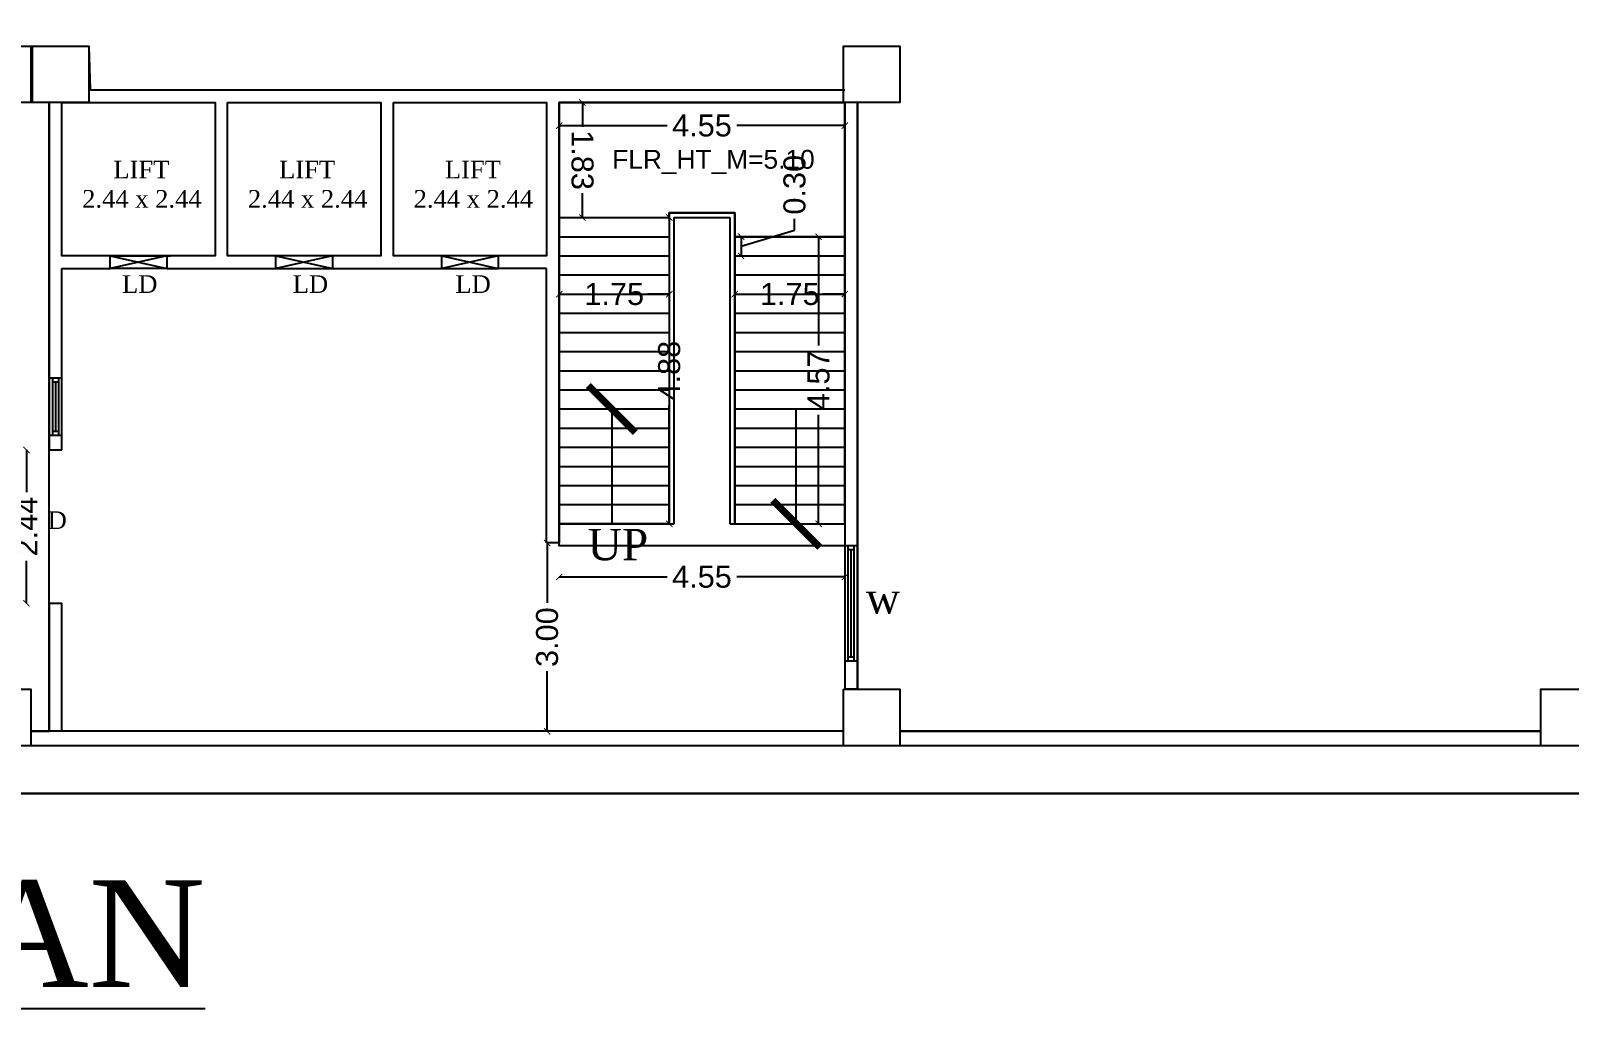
# Model space of a CAD drawing. Header units: metres. Extents: x 3229 to 14086, y -2906 to 1156.
# Drawn here: x 13756.39 to 13780.9, y -2721.45 to -2705.82 of the extents above; entities that cross this region are included whole.
import ezdxf

# ---------------------------------------------------------------- set-up
doc = ezdxf.new("R2010")
doc.units = ezdxf.units.M
doc.header["$MEASUREMENT"] = 0
for name, color, linetype in [('BLK_1_FLR_1_BLT_UP_AREA', 18, 'Continuous'), ('BLK_1_FLR_1_CARPET_AREA', 18, 'Continuous'), ('BLK_1_FLR_1_EXIT_WIDTH_DOOR', 2, 'Continuous'), ('BLK_1_FLR_1_EXIT_WIDTH_STAIR', 1, 'Continuous'), ('BLK_1_FLR_1_LIFT_4', 30, 'Continuous'), ('BLK_1_FLR_1_LIFT_5', 30, 'Continuous'), ('BLK_1_FLR_1_LIFT_6', 30, 'Continuous'), ('BLK_1_FLR_1_STAIR_3', 1, 'Continuous'), ('BLK_1_FLR_1_STAIR_3_FLIGHT_1', 7, 'Continuous'), ('BLK_1_FLR_1_STAIR_3_LANDING_1', 7, 'Continuous')]:
    doc.layers.add(name, color=color, linetype=linetype)
doc.styles.add('arial', font='arial.ttf', dxfattribs={"height": 0.35})
doc.styles.get("Standard").update_dxf_attribs({"font": 'arial.ttf'})
doc.styles.add('TIMES NEW ROMAN', font='times.ttf')
doc.dimstyles.get("Standard").update_dxf_attribs({"dimtxt": 0.3, "dimasz": 0.2, "dimexe": 0.1, "dimexo": 0.3, "dimgap": 0.09, "dimtad": 1, "dimzin": 0, "dimdsep": 46, "dimtxsty": 'Standard', "dimblk": 'ARCHTICK', "dimcen": 0.09, "dimdle": 0.1, "dimadec": 0, "dimazin": 0, "dimtfac": 1, "dimtofl": 0, "dimtmove": 2, "dimatfit": 0, "dimldrblk": 'ARCHTICK', "dimfxl": 0, "dimtolj": 1, "dimtzin": 0, "dimarcsym": 0})
doc.dimstyles.new('Standard3', dxfattribs={"dimtxt": 0.35, "dimasz": 0.1, "dimexe": 0.18, "dimexo": 0.0625, "dimgap": 0.09, "dimtad": 0, "dimzin": 0, "dimdsep": 46, "dimtxsty": 'arial', "dimblk": 'ARCHTICK', "dimcen": 0.09, "dimse1": 1, "dimse2": 1, "dimadec": 0, "dimazin": 0, "dimtfac": 1, "dimtofl": 0, "dimtmove": 1, "dimatfit": 3, "dimfxl": 0, "dimtolj": 1, "dimtzin": 0, "dimarcsym": 0})

# ---------------------------------------------------------------- blocks, each defined once
blk = doc.blocks.new('_ArchTick')
at = {"color": 0, "linetype": 'ByBlock', "const_width": 0.15}
blk.add_lwpolyline([(-0.5, -0.5), (0.5, 0.5)], dxfattribs=at)
blk = doc.blocks.new('*D15')
at = {"color": 0, "lineweight": -2}
for p, q in [((13767.71, -2709.251), (13768.561, -2708.995)), ((13768.561, -2708.995), (13768.561, -2708.815)), ((13767.71, -2709.098), (13767.71, -2709.403))]:
    blk.add_line(p, q, dxfattribs=at)
at = {"layer": 'DefPoints', "color": 0}
for p in [(13767.608, -2709.098), (13767.608, -2709.403), (13767.71, -2709.403)]:
    blk.add_point(p, dxfattribs=at)
at = {"color": 0, "lineweight": -2, "xscale": 0.1, "yscale": 0.1, "zscale": 0.1}
for p, rotation in [((13767.71, -2709.098), 90), ((13767.71, -2709.403), 270)]:
    blk.add_blockref('_ArchTick', p, dxfattribs=dict(at, rotation=rotation))
at = {"color": 0, "insert": (13768.561, -2708.271), "char_height": 0.35, "attachment_point": 5, "rotation": 90, "style": 'arial'}
blk.add_mtext('\\A1;0.30', dxfattribs=at)
blk = doc.blocks.new('*D102')
at = {"layer": 'BLK_1_FLR_1_STAIR_3_FLIGHT_1', "color": 0, "lineweight": -2}
for p, q in [((13764.812, -2710.013), (13765.159, -2710.013)), ((13766.565, -2710.013), (13766.218, -2710.013))]:
    blk.add_line(p, q, dxfattribs=at)
at = {"layer": 'DefPoints', "color": 0}
for p in [(13764.812, -2710.013), (13764.812, -2710.013), (13766.565, -2710.013)]:
    blk.add_point(p, dxfattribs=at)
at = {"layer": 'BLK_1_FLR_1_STAIR_3_FLIGHT_1', "color": 0, "lineweight": -2, "xscale": 0.1, "yscale": 0.1, "zscale": 0.1, "rotation": 180}
blk.add_blockref('_ArchTick', (13764.812, -2710.013), dxfattribs=at)
at = {"layer": 'BLK_1_FLR_1_STAIR_3_FLIGHT_1', "color": 0, "lineweight": -2, "xscale": 0.1, "yscale": 0.1, "zscale": 0.1}
blk.add_blockref('_ArchTick', (13766.565, -2710.013), dxfattribs=at)
at = {"layer": 'BLK_1_FLR_1_STAIR_3_FLIGHT_1', "color": 0, "insert": (13765.688, -2710.013), "char_height": 0.35, "attachment_point": 5, "style": 'arial'}
blk.add_mtext('\\A1;1.75', dxfattribs=at)
blk = doc.blocks.new('*D103')
at = {"layer": 'BLK_1_FLR_1_STAIR_3_FLIGHT_1', "color": 0, "lineweight": -2}
for p, q in [((13767.608, -2710.013), (13767.956, -2710.013)), ((13769.362, -2710.013), (13769.014, -2710.013))]:
    blk.add_line(p, q, dxfattribs=at)
at = {"layer": 'DefPoints', "color": 0}
for p in [(13767.608, -2710.013), (13767.608, -2710.013), (13769.362, -2710.013)]:
    blk.add_point(p, dxfattribs=at)
at = {"layer": 'BLK_1_FLR_1_STAIR_3_FLIGHT_1', "color": 0, "lineweight": -2, "xscale": 0.1, "yscale": 0.1, "zscale": 0.1}
for p, rotation in [((13767.608, -2710.013), 180.0000000076066), ((13769.362, -2710.013), 7.606795200000002e-09)]:
    blk.add_blockref('_ArchTick', p, dxfattribs=dict(at, rotation=rotation))
at = {"layer": 'BLK_1_FLR_1_STAIR_3_FLIGHT_1', "color": 0, "insert": (13768.485, -2710.013), "char_height": 0.35, "attachment_point": 5, "rotation": 0, "style": 'arial'}
blk.add_mtext('\\A1;1.75', dxfattribs=at)
blk = doc.blocks.new('*D104')
at = {"layer": 'BLK_1_FLR_1_STAIR_3_FLIGHT_1', "color": 0, "lineweight": -2}
for p, q in [((13768.944, -2709.098), (13768.944, -2710.833)), ((13768.944, -2713.671), (13768.944, -2711.936))]:
    blk.add_line(p, q, dxfattribs=at)
at = {"layer": 'DefPoints', "color": 0}
for p in [(13769.362, -2709.098), (13768.944, -2713.671), (13769.362, -2713.671)]:
    blk.add_point(p, dxfattribs=at)
at = {"layer": 'BLK_1_FLR_1_STAIR_3_FLIGHT_1', "color": 0, "lineweight": -2, "xscale": 0.1, "yscale": 0.1, "zscale": 0.1}
for p, rotation in [((13768.944, -2709.098), 90), ((13768.944, -2713.671), 270)]:
    blk.add_blockref('_ArchTick', p, dxfattribs=dict(at, rotation=rotation))
at = {"layer": 'BLK_1_FLR_1_STAIR_3_FLIGHT_1', "color": 0, "insert": (13768.944, -2711.385), "char_height": 0.35, "attachment_point": 5, "rotation": 90, "style": 'arial'}
blk.add_mtext('\\A1;4.57', dxfattribs=at)
blk = doc.blocks.new('*D105')
at = {"layer": 'BLK_1_FLR_1_STAIR_3_FLIGHT_1', "color": 0, "lineweight": -2}
for p, q in [((13766.565, -2708.793), (13766.565, -2710.68)), ((13766.565, -2713.671), (13766.565, -2711.784))]:
    blk.add_line(p, q, dxfattribs=at)
at = {"layer": 'DefPoints', "color": 0}
for p in [(13766.565, -2708.793), (13766.565, -2713.671), (13766.565, -2713.671)]:
    blk.add_point(p, dxfattribs=at)
at = {"layer": 'BLK_1_FLR_1_STAIR_3_FLIGHT_1', "color": 0, "lineweight": -2, "xscale": 0.1, "yscale": 0.1, "zscale": 0.1}
for p, rotation in [((13766.565, -2708.793), 90), ((13766.565, -2713.671), 270)]:
    blk.add_blockref('_ArchTick', p, dxfattribs=dict(at, rotation=rotation))
at = {"layer": 'BLK_1_FLR_1_STAIR_3_FLIGHT_1', "color": 0, "insert": (13766.565, -2711.232), "char_height": 0.35, "attachment_point": 5, "rotation": 90, "style": 'arial'}
blk.add_mtext('\\A1;4.88', dxfattribs=at)
blk = doc.blocks.new('*D133')
at = {"layer": 'BLK_1_FLR_1_STAIR_3_LANDING_1', "color": 0, "lineweight": -2}
for p, q in [((13765.181, -2706.961), (13765.181, -2707.349)), ((13765.182, -2708.793), (13765.182, -2708.405))]:
    blk.add_line(p, q, dxfattribs=at)
at = {"layer": 'DefPoints', "color": 0}
for p in [(13764.811, -2706.961), (13764.812, -2708.793), (13765.182, -2708.793)]:
    blk.add_point(p, dxfattribs=at)
at = {"layer": 'BLK_1_FLR_1_STAIR_3_LANDING_1', "color": 0, "lineweight": -2, "xscale": 0.1, "yscale": 0.1, "zscale": 0.1}
for p, rotation in [((13765.181, -2706.961), 90.0505726346208), ((13765.182, -2708.793), 270.0505726346208)]:
    blk.add_blockref('_ArchTick', p, dxfattribs=dict(at, rotation=rotation))
at = {"layer": 'BLK_1_FLR_1_STAIR_3_LANDING_1', "color": 0, "insert": (13765.181, -2707.877), "char_height": 0.35, "attachment_point": 5, "rotation": 270.0506, "style": 'arial'}
blk.add_mtext('\\A1;1.83', dxfattribs=at)
blk = doc.blocks.new('*D134')
at = {"layer": 'BLK_1_FLR_1_STAIR_3_LANDING_1', "color": 0, "lineweight": -2}
for p, q in [((13764.811, -2707.329), (13766.533, -2707.329)), ((13769.362, -2707.329), (13767.639, -2707.329))]:
    blk.add_line(p, q, dxfattribs=at)
at = {"layer": 'DefPoints', "color": 0}
for p in [(13764.811, -2706.961), (13769.362, -2706.961), (13769.362, -2707.329)]:
    blk.add_point(p, dxfattribs=at)
at = {"layer": 'BLK_1_FLR_1_STAIR_3_LANDING_1', "color": 0, "lineweight": -2, "xscale": 0.1, "yscale": 0.1, "zscale": 0.1, "rotation": 180}
blk.add_blockref('_ArchTick', (13764.811, -2707.329), dxfattribs=at)
at = {"layer": 'BLK_1_FLR_1_STAIR_3_LANDING_1', "color": 0, "lineweight": -2, "xscale": 0.1, "yscale": 0.1, "zscale": 0.1}
blk.add_blockref('_ArchTick', (13769.362, -2707.329), dxfattribs=at)
at = {"layer": 'BLK_1_FLR_1_STAIR_3_LANDING_1', "color": 0, "insert": (13767.086, -2707.329), "char_height": 0.35, "attachment_point": 5, "style": 'arial'}
blk.add_mtext('\\A1;4.55', dxfattribs=at)
blk = doc.blocks.new('*D142')
at = {"layer": 'BLK_1_FLR_1_EXIT_WIDTH_DOOR', "color": 0, "lineweight": -2}
for p, q in [((13756.326, -2712.495), (13756.326, -2713.168)), ((13756.326, -2714.935), (13756.326, -2714.262))]:
    blk.add_line(p, q, dxfattribs=at)
at = {"layer": 'DefPoints', "color": 0}
for p in [(13756.326, -2712.495), (13756.689, -2712.495), (13756.689, -2714.935)]:
    blk.add_point(p, dxfattribs=at)
at = {"layer": 'BLK_1_FLR_1_EXIT_WIDTH_DOOR', "color": 0, "lineweight": -2, "xscale": 0.1, "yscale": 0.1, "zscale": 0.1}
for p, rotation in [((13756.326, -2712.495), 90), ((13756.326, -2714.935), 270)]:
    blk.add_blockref('_ArchTick', p, dxfattribs=dict(at, rotation=rotation))
at = {"layer": 'BLK_1_FLR_1_EXIT_WIDTH_DOOR', "color": 0, "insert": (13756.326, -2713.715), "char_height": 0.35, "attachment_point": 5, "rotation": 90, "style": 'arial'}
blk.add_mtext('\\A1;2.44', dxfattribs=at)
blk = doc.blocks.new('*D144')
at = {"layer": 'BLK_1_FLR_1_EXIT_WIDTH_STAIR', "color": 0, "lineweight": -2}
for p, q in [((13764.811, -2714.516), (13766.533, -2714.516)), ((13769.362, -2714.516), (13767.639, -2714.516))]:
    blk.add_line(p, q, dxfattribs=at)
at = {"layer": 'DefPoints', "color": 0}
for p in [(13764.811, -2714.024), (13769.362, -2714.024), (13764.811, -2714.516)]:
    blk.add_point(p, dxfattribs=at)
at = {"layer": 'BLK_1_FLR_1_EXIT_WIDTH_STAIR', "color": 0, "lineweight": -2, "xscale": 0.1, "yscale": 0.1, "zscale": 0.1, "rotation": 180}
blk.add_blockref('_ArchTick', (13764.811, -2714.516), dxfattribs=at)
at = {"layer": 'BLK_1_FLR_1_EXIT_WIDTH_STAIR', "color": 0, "lineweight": -2, "xscale": 0.1, "yscale": 0.1, "zscale": 0.1}
blk.add_blockref('_ArchTick', (13769.362, -2714.516), dxfattribs=at)
at = {"layer": 'BLK_1_FLR_1_EXIT_WIDTH_STAIR', "color": 0, "insert": (13767.086, -2714.516), "char_height": 0.35, "attachment_point": 5, "style": 'arial'}
blk.add_mtext('\\A1;4.55', dxfattribs=at)
blk = doc.blocks.new('*D150')
at = {"layer": 'BLK_1_FLR_1_EXIT_WIDTH_STAIR', "color": 0, "lineweight": -2}
for p, q in [((13764.62, -2713.976), (13764.62, -2714.932)), ((13764.62, -2716.976), (13764.62, -2716.02))]:
    blk.add_line(p, q, dxfattribs=at)
at = {"layer": 'DefPoints', "color": 0}
for p in [(13764.611, -2713.976), (13764.611, -2716.976), (13764.62, -2716.976)]:
    blk.add_point(p, dxfattribs=at)
at = {"layer": 'BLK_1_FLR_1_EXIT_WIDTH_STAIR', "color": 0, "lineweight": -2, "xscale": 0.1, "yscale": 0.1, "zscale": 0.1}
for p, rotation in [((13764.62, -2713.976), 90), ((13764.62, -2716.976), 270)]:
    blk.add_blockref('_ArchTick', p, dxfattribs=dict(at, rotation=rotation))
at = {"layer": 'BLK_1_FLR_1_EXIT_WIDTH_STAIR', "color": 0, "insert": (13764.62, -2715.476), "char_height": 0.35, "attachment_point": 5, "rotation": 90, "style": 'arial'}
blk.add_mtext('\\A1;3.00', dxfattribs=at)

msp = doc.modelspace()

# ---------------------------------------------------------------- linework, layer by layer
at = {"color": 0, "ltscale": 0.2}
for p, q in [((13757.339, -2706.761), (13769.362, -2706.761)), ((13756.689, -2706.961), (13756.689, -2712.495)), ((13756.889, -2709.402), (13756.889, -2706.961)), ((13757.339, -2706.961), (13759.329, -2706.961)), ((13759.329, -2706.961), (13759.329, -2709.402)), ((13759.529, -2709.402), (13759.529, -2706.961)), ((13759.529, -2706.961), (13761.97, -2706.961)), ((13761.97, -2706.961), (13761.97, -2709.402)), ((13762.17, -2709.402), (13762.17, -2706.961)), ((13762.17, -2706.961), (13764.611, -2706.961)), ((13764.611, -2706.961), (13764.611, -2709.402)), ((13769.362, -2706.961), (13764.811, -2706.961)), ((13764.811, -2706.961), (13764.811, -2713.976)), ((13769.362, -2706.961), (13769.362, -2716.306)), ((13769.562, -2716.306), (13769.562, -2706.961)), ((13764.812, -2708.793), (13766.565, -2708.793)), ((13767.608, -2708.717), (13766.565, -2708.717)), ((13766.565, -2708.717), (13766.565, -2713.671)), ((13766.641, -2713.671), (13766.641, -2708.793)), ((13766.641, -2708.793), (13767.532, -2708.793)), ((13767.532, -2708.793), (13767.532, -2713.671)), ((13767.608, -2713.671), (13767.608, -2708.717)), ((13764.812, -2709.098), (13766.565, -2709.098)), ((13767.608, -2709.098), (13769.362, -2709.098)), ((13757.659, -2709.402), (13756.889, -2709.402)), ((13757.659, -2709.602), (13757.659, -2709.402)), ((13759.329, -2709.402), (13758.559, -2709.402)), ((13758.559, -2709.402), (13758.559, -2709.602)), ((13760.3, -2709.402), (13759.529, -2709.402)), ((13760.3, -2709.602), (13760.3, -2709.402)), ((13761.97, -2709.402), (13761.2, -2709.402)), ((13761.2, -2709.402), (13761.2, -2709.602)), ((13762.94, -2709.402), (13762.17, -2709.402)), ((13762.94, -2709.602), (13762.94, -2709.402)), ((13764.611, -2709.402), (13763.84, -2709.402)), ((13763.84, -2709.402), (13763.84, -2709.602)), ((13764.812, -2709.403), (13766.565, -2709.403)), ((13756.888, -2712.495), (13756.888, -2709.602)), ((13756.888, -2709.602), (13757.659, -2709.602)), ((13758.559, -2709.602), (13760.3, -2709.602)), ((13761.2, -2709.602), (13762.94, -2709.602)), ((13764.611, -2709.602), (13763.84, -2709.602)), ((13764.611, -2713.976), (13764.611, -2709.602)), ((13764.812, -2709.708), (13766.565, -2709.708)), ((13764.812, -2710.013), (13766.565, -2710.013)), ((13764.812, -2710.318), (13766.565, -2710.318)), ((13764.812, -2710.622), (13766.565, -2710.622)), ((13764.812, -2710.927), (13766.565, -2710.927)), ((13764.812, -2711.232), (13766.565, -2711.232)), ((13756.888, -2711.35), (13756.689, -2711.35)), ((13756.738, -2711.35), (13756.738, -2712.265)), ((13756.839, -2711.413), (13756.738, -2711.413)), ((13756.789, -2711.413), (13756.789, -2712.201)), ((13756.839, -2712.265), (13756.839, -2711.35)), ((13764.812, -2711.537), (13766.565, -2711.537)), ((13764.812, -2711.842), (13766.565, -2711.842)), ((13756.839, -2712.201), (13756.738, -2712.201)), ((13764.812, -2712.147), (13766.565, -2712.147)), ((13756.888, -2712.265), (13756.689, -2712.265)), ((13764.812, -2712.452), (13766.565, -2712.452)), ((13756.689, -2712.495), (13756.888, -2712.495)), ((13764.812, -2712.757), (13766.565, -2712.757)), ((13764.812, -2713.061), (13766.565, -2713.061)), ((13767.608, -2713.061), (13769.362, -2713.061)), ((13764.812, -2713.366), (13766.565, -2713.366)), ((13767.608, -2713.366), (13769.362, -2713.366)), ((13764.812, -2713.671), (13766.565, -2713.671)), ((13766.565, -2713.671), (13766.641, -2713.671)), ((13767.532, -2713.671), (13769.362, -2713.671)), ((13764.811, -2713.976), (13764.611, -2713.976)), ((13769.562, -2714.024), (13769.362, -2714.024)), ((13769.411, -2714.024), (13769.411, -2715.853)), ((13769.513, -2714.087), (13769.411, -2714.087)), ((13769.462, -2715.79), (13769.462, -2714.087)), ((13769.513, -2715.853), (13769.513, -2714.024)), ((13756.689, -2714.935), (13756.689, -2716.976)), ((13756.689, -2714.935), (13756.889, -2714.935)), ((13756.889, -2716.976), (13756.889, -2714.935)), ((13769.362, -2715.853), (13769.562, -2715.853)), ((13769.411, -2715.79), (13769.513, -2715.79))]:
    msp.add_line(p, q, dxfattribs=at)
at = {"color": 0}
for p, q in [((13758.559, -2709.402), (13757.659, -2709.602)), ((13757.659, -2709.402), (13758.559, -2709.602)), ((13757.659, -2709.402), (13758.622, -2709.402)), ((13760.3, -2709.402), (13761.2, -2709.602)), ((13761.2, -2709.402), (13760.3, -2709.602)), ((13761.2, -2709.402), (13760.3, -2709.402)), ((13762.94, -2709.402), (13763.84, -2709.602)), ((13763.84, -2709.402), (13762.94, -2709.602)), ((13763.84, -2709.402), (13762.94, -2709.402)), ((13758.559, -2709.602), (13757.659, -2709.602)), ((13760.3, -2709.602), (13761.2, -2709.602)), ((13762.94, -2709.602), (13763.84, -2709.602)), ((13769.562, -2716.306), (13769.362, -2716.306))]:
    msp.add_line(p, q, dxfattribs=at)
at = {"color": 0, "ltscale": 0.2}
for points in [[(13640.711, -2693.04), (13640.411, -2693.04), (13640.411, -2704.048), (13639.801, -2704.048), (13639.802, -2717.966), (13804.482, -2717.966), (13804.482, -2704.051), (13803.872, -2704.051), (13803.872, -2693.04), (13803.572, -2693.04)], [(13769.339, -2716.976), (13756.394, -2716.976)], [(13780.451, -2716.976), (13770.239, -2716.976)], [(13769.339, -2717.206), (13756.394, -2717.206)], [(13780.451, -2717.206), (13770.239, -2717.206)]]:
    msp.add_lwpolyline(points, dxfattribs=at)
msp.add_lwpolyline([(13639.802, -2717.966), (13639.801, -2704.048), (13640.411, -2704.048), (13640.411, -2693.04), (13803.872, -2693.04), (13803.872, -2704.051), (13804.482, -2704.051), (13804.482, -2717.966), (13639.802, -2717.966)])
for points in [[(13755.494, -2706.063), (13756.394, -2706.063), (13756.394, -2706.963), (13755.494, -2706.963)], [(13756.419, -2706.063), (13757.319, -2706.063), (13757.319, -2706.963), (13756.419, -2706.963)], [(13769.339, -2706.063), (13770.239, -2706.063), (13770.239, -2706.963), (13769.339, -2706.963)], [(13755.494, -2716.306), (13756.394, -2716.306), (13756.394, -2717.206), (13755.494, -2717.206)], [(13769.339, -2716.306), (13770.239, -2716.306), (13770.239, -2717.206), (13769.339, -2717.206)], [(13780.451, -2716.306), (13781.351, -2716.306), (13781.351, -2717.206), (13780.451, -2717.206)]]:
    msp.add_lwpolyline(points, close=True, dxfattribs=at)
at = {"layer": 'BLK_1_FLR_1_BLT_UP_AREA', "color": 18}
msp.add_lwpolyline([(13639.802, -2717.966), (13639.801, -2704.048), (13640.411, -2704.048), (13640.411, -2693.04), (13803.872, -2693.04), (13803.872, -2704.051), (13804.482, -2704.051), (13804.482, -2717.966), (13639.802, -2717.966)], dxfattribs=at)
at = {"layer": 'BLK_1_FLR_1_CARPET_AREA', "color": 18}
for points in [[(13755.494, -2706.063), (13757.319, -2706.063), (13757.339, -2706.761), (13769.339, -2706.761), (13769.339, -2706.063), (13770.239, -2706.063), (13770.239, -2706.963), (13769.562, -2706.961), (13769.562, -2716.306), (13770.239, -2716.306), (13770.239, -2716.976), (13780.451, -2716.976), (13780.451, -2716.306), (13781.351, -2716.306)], [(13755.494, -2716.306), (13756.394, -2716.306), (13756.394, -2716.976), (13756.689, -2716.976), (13756.689, -2706.961), (13755.494, -2706.963)]]:
    msp.add_lwpolyline(points, dxfattribs=at)
at = {"layer": 'BLK_1_FLR_1_LIFT_4'}
msp.add_lwpolyline([(13756.889, -2706.961), (13759.329, -2706.961), (13759.329, -2709.402), (13756.889, -2709.402)], close=True, dxfattribs=at)
at = {"layer": 'BLK_1_FLR_1_LIFT_5'}
msp.add_lwpolyline([(13759.529, -2706.961), (13761.97, -2706.961), (13761.97, -2709.402), (13759.529, -2709.402)], close=True, dxfattribs=at)
at = {"layer": 'BLK_1_FLR_1_LIFT_6'}
msp.add_lwpolyline([(13762.17, -2706.961), (13764.611, -2706.961), (13764.611, -2709.402), (13762.17, -2709.402)], close=True, dxfattribs=at)
at = {"layer": 'BLK_1_FLR_1_STAIR_3'}
msp.add_lwpolyline([(13769.362, -2714.024), (13764.811, -2714.024), (13764.811, -2706.961), (13769.362, -2706.961)], close=True, dxfattribs=at)
at = {"layer": 'BLK_1_FLR_1_STAIR_3_FLIGHT_1', "color": 0, "ltscale": 0.2}
for p, q in [((13767.608, -2709.403), (13769.362, -2709.403)), ((13767.608, -2709.708), (13769.362, -2709.708)), ((13767.608, -2710.013), (13769.362, -2710.013)), ((13767.608, -2710.318), (13769.362, -2710.318)), ((13767.608, -2710.622), (13769.362, -2710.622)), ((13767.608, -2710.927), (13769.362, -2710.927)), ((13767.608, -2711.232), (13769.362, -2711.232)), ((13767.608, -2711.537), (13769.362, -2711.537)), ((13767.608, -2711.842), (13769.362, -2711.842)), ((13767.608, -2712.147), (13769.362, -2712.147)), ((13767.608, -2712.452), (13769.362, -2712.452)), ((13767.608, -2712.757), (13769.362, -2712.757))]:
    msp.add_line(p, q, dxfattribs=at)
at = {"layer": 'BLK_1_FLR_1_STAIR_3_FLIGHT_1'}
for points in [[(13766.565, -2713.671), (13764.812, -2713.671), (13764.812, -2708.793), (13766.565, -2708.793)], [(13769.362, -2709.098), (13767.608, -2709.098), (13767.608, -2713.671), (13769.362, -2713.671)]]:
    msp.add_lwpolyline(points, close=True, dxfattribs=at)
at = {"layer": 'BLK_1_FLR_1_STAIR_3_LANDING_1'}
msp.add_lwpolyline([(13764.811, -2706.961), (13764.812, -2708.793), (13766.565, -2708.793), (13766.565, -2708.717), (13767.608, -2708.717), (13767.608, -2709.098), (13769.362, -2709.098), (13769.362, -2706.961)], close=True, dxfattribs=at)

# ---------------------------------------------------------------- texts
at = {"color": 0, "style": 'TIMES NEW ROMAN'}
msp.add_text('%%UTYPICAL FIRST , SECOND & THIRD FLOOR  PLAN', height=1.7, dxfattribs=at).set_placement((13700.325, -2721.051))
at = {"color": 0, "attachment_point": 1, "style": 'TIMES NEW ROMAN'}
for s, insert, char_height in [('{\\W4.991422; }LIFT\\P{\\W0.235563; }2.44 x 2.44', (13757.182, -2707.888), 0.28), ('{\\W4.991422; }LIFT\\P{\\W0.235563; }2.44 x 2.44', (13759.822, -2707.888), 0.28), ('{\\W4.991422; }LIFT\\P{\\W0.235563; }2.44 x 2.44', (13762.463, -2707.888), 0.28), ('{\\W6.573453; }LD', (13757.153, -2709.713), 0.28), ('{\\W6.573453; }LD', (13759.872, -2709.713), 0.28), ('{\\W6.573453; }LD', (13762.463, -2709.713), 0.28), ('{\\W7.789274; }D', (13755.839, -2713.473), 0.28), ('{\\W2.633438; }UP', (13764.767, -2713.751), 0.5), ('{\\W3.695938; }w', (13768.998, -2714.602), 0.5)]:
    msp.add_mtext_dynamic_manual_height_columns(s, width=1.88596, gutter_width=15, heights=[0], dxfattribs=dict(at, insert=insert, char_height=char_height))
at = {"layer": 'BLK_1_FLR_1_STAIR_3', "insert": (13765.656, -2707.715), "char_height": 0.3, "width": 5.30934, "attachment_point": 1}
msp.add_mtext('FLR_HT_M=5.10', dxfattribs=at)

# ---------------------------------------------------------------- dimensions: what is measured, and where the dimension line sits
at = {"color": 0}
dim = msp.add_aligned_dim(p1=(13767.6082, -2709.0981), p2=(13767.6082, -2709.4029), distance=0.1015, dimstyle='Standard3', override={"dimfxl": 0.18, "dimfxlon": 1, "dimarcsym": 1}, dxfattribs=at)
dim.commit()
dim.dimension.update_dxf_attribs({"geometry": '*D15', "text_midpoint": (13768.5611, -2708.7251)})
at = {"layer": 'BLK_1_FLR_1_EXIT_WIDTH_DOOR'}
dim = msp.add_aligned_dim(p1=(13756.689, -2714.935), p2=(13756.689, -2712.495), distance=0.363, dimstyle='Standard3', override={"dimfxl": 0.18, "dimfxlon": 1, "dimarcsym": 1}, dxfattribs=at)
dim.commit()
dim.dimension.update_dxf_attribs({"geometry": '*D142', "text_midpoint": (13756.326, -2713.715)})
at = {"layer": 'BLK_1_FLR_1_EXIT_WIDTH_STAIR'}
for p1, p2, distance, picture, middle in [((13764.611, -2713.976), (13764.611, -2716.976), 0.009, '*D150', (13764.62, -2715.476)), ((13769.362, -2714.024), (13764.811, -2714.024), 0.492, '*D144', (13767.086, -2714.516))]:
    dim = msp.add_aligned_dim(p1=p1, p2=p2, distance=distance, dimstyle='Standard3', override={"dimfxl": 0.18, "dimfxlon": 1, "dimarcsym": 1}, dxfattribs=at)
    dim.commit()
    dim.dimension.update_dxf_attribs({"geometry": picture, "text_midpoint": middle})
at = {"layer": 'BLK_1_FLR_1_STAIR_3_FLIGHT_1', "color": 1}
for p1, p2, distance, picture, middle in [((13766.565, -2708.793), (13766.565, -2713.671), 0, '*D105', (13766.565, -2711.232)), ((13769.362, -2709.098), (13769.362, -2713.671), -0.417, '*D104', (13768.944, -2711.385))]:
    dim = msp.add_aligned_dim(p1=p1, p2=p2, distance=distance, dimstyle='Standard3', override={"dimfxl": 0.18, "dimfxlon": 1, "dimarcsym": 1}, dxfattribs=at)
    dim.commit()
    dim.dimension.update_dxf_attribs({"geometry": picture, "text_midpoint": middle})
at = {"layer": 'BLK_1_FLR_1_STAIR_3_FLIGHT_1', "color": 2}
for p1, p2, picture, middle in [((13766.565, -2710.013), (13764.812, -2710.013), '*D102', (13765.688, -2710.013)), ((13769.362, -2710.013), (13767.608, -2710.013), '*D103', (13768.485, -2710.013))]:
    dim = msp.add_aligned_dim(p1=p1, p2=p2, distance=0, dimstyle='Standard3', override={"dimfxl": 0.18, "dimfxlon": 1, "dimarcsym": 1}, dxfattribs=at)
    dim.commit()
    dim.dimension.update_dxf_attribs({"geometry": picture, "text_midpoint": middle})
at = {"layer": 'BLK_1_FLR_1_STAIR_3_LANDING_1', "color": 1}
dim = msp.add_aligned_dim(p1=(13764.811, -2706.961), p2=(13769.362, -2706.961), distance=-0.368, dimstyle='Standard3', override={"dimfxl": 0.18, "dimfxlon": 1, "dimarcsym": 1}, dxfattribs=at)
dim.commit()
dim.dimension.update_dxf_attribs({"geometry": '*D134', "text_midpoint": (13767.086, -2707.329)})
at = {"layer": 'BLK_1_FLR_1_STAIR_3_LANDING_1', "color": 2}
dim = msp.add_aligned_dim(p1=(13764.811, -2706.961), p2=(13764.812, -2708.793), distance=0.37, dimstyle='Standard3', override={"dimfxl": 0.18, "dimfxlon": 1, "dimarcsym": 1}, dxfattribs=at)
dim.commit()
dim.dimension.update_dxf_attribs({"geometry": '*D133', "text_midpoint": (13765.181, -2707.877)})

# ---------------------------------------------------------------- leaders
at = {"color": 0, "ltscale": 0.2}
for points in [[(13765.65, -2711.842), (13765.65, -2713.671)], [(13768.589, -2713.671), (13768.589, -2711.842)]]:
    msp.add_leader(points, dimstyle='Standard', override={"dimscale": 1, "dimasz": 0.75, "dimtad": 0}, dxfattribs=at)

doc.saveas('drawing.dxf')
